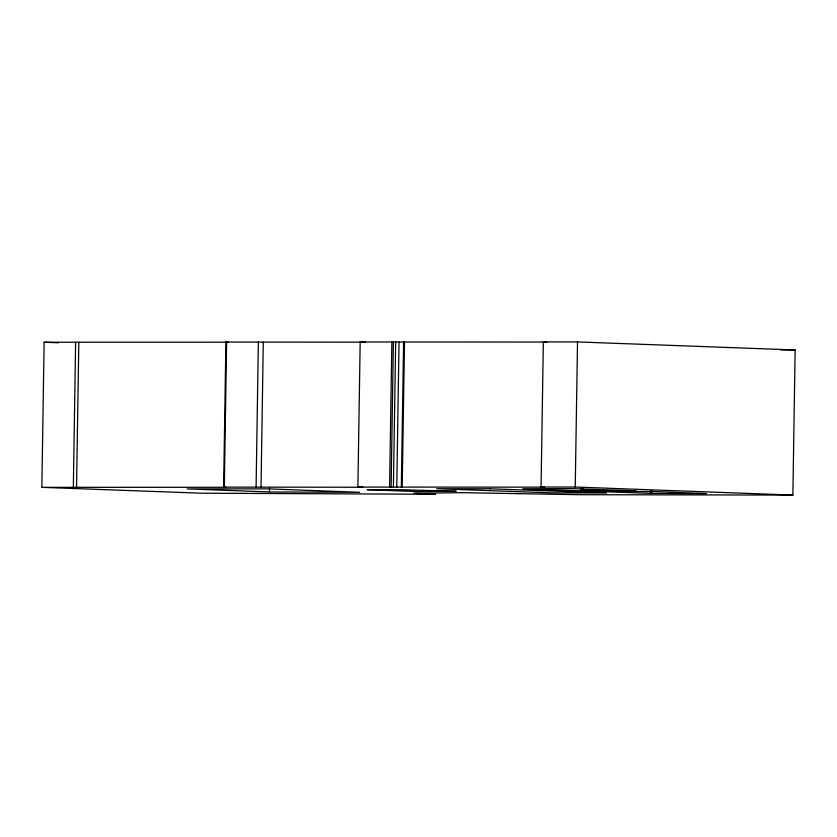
<?xml version="1.0" encoding="UTF-8"?>
<svg xmlns="http://www.w3.org/2000/svg" width="837" height="837" viewBox="0 0 837 837"><rect width="100%" height="100%" fill="white"/><g stroke="black" fill="none" stroke-linecap="round" stroke-linejoin="round"><path stroke-width="1.26" d="M41.85 487.333L44.131 342.239L226.628 342.197L225.906 342.113L223.625 487.207L224.347 487.291L41.85 487.333L200.974 493.202L432.206 494.259L430.971 494.186L435.47 494.217L414.001 493.328L461.26 492.658L579.821 494.709L792.869 495.075L795.15 349.971L577.52 341.925L543.339 341.935L541.058 487.029L544.552 487.144L357.891 487.082L360.172 341.988L546.833 342.051L543.339 341.935M73.342 487.322L75.623 342.228M76.533 487.437L78.814 342.343M223.625 487.207L225.728 487.218L224.326 487.155L226.597 342.061L365.131 342.155L360.172 341.988M357.891 487.082L362.85 487.249L256.091 487.144L258.371 342.051M261.018 487.312L263.289 342.218M269.43 491.957L187.174 488.902L267.986 488.86L359.659 492.292L269.43 491.957L269.493 488.044M389.592 487.061L391.873 341.967M391.109 487.124L393.39 342.03M393.39 487.124L395.671 342.019M396.759 487.186L399.029 342.092M401.321 487.228L403.601 342.134M402.21 487.26L404.491 342.166M792.869 495.075L575.249 487.029L577.52 341.925M582.971 487.772L582.929 490.388L635.974 490.806L570.719 488.599L522.832 488.777L650.548 493.38L706.522 493.589L650.485 491.382L652.881 491.622L581.066 490.817L581.108 488.201M650.548 493.38L650.59 490.764M581.066 490.817L589.394 490.796L582.929 490.388M224.326 487.155L256.091 487.144M541.058 487.029L575.249 487.029M225.906 342.113L228.009 342.124L226.597 342.061M780.837 349.929L795.15 349.971M44.131 342.239L58.475 342.772M455.956 491.235L418.437 491.612L367.129 489.708L402.095 489.76L455.956 491.235M489.948 488.787L436.632 488.724L550.443 492.836L606.563 493.003L489.948 488.787"/></g></svg>
